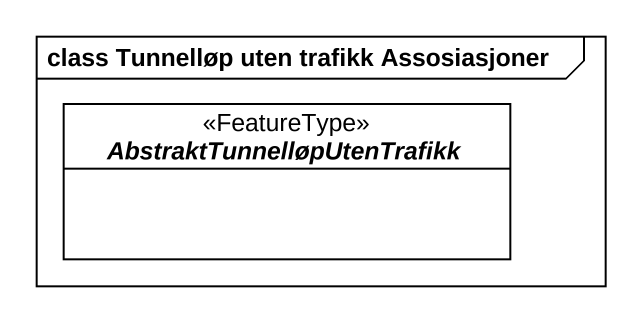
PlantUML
@startuml
mainframe class Tunnelløp uten trafikk Assosiasjoner
hide circle
hide empty members
abstract class AbstraktTunnelløpUtenTrafikk <<FeatureType>>
@enduml
